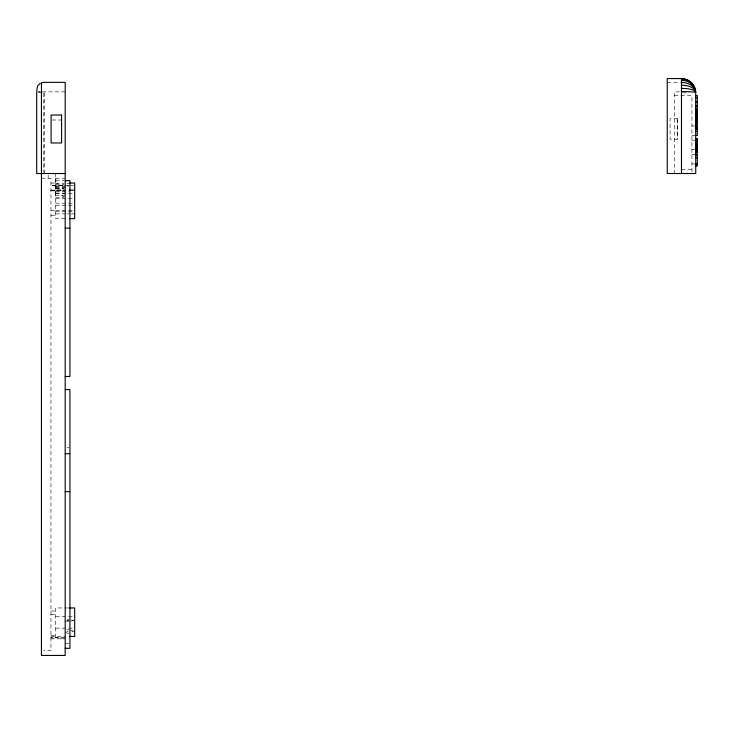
<?xml version="1.0" encoding="UTF-8"?>
<svg xmlns="http://www.w3.org/2000/svg" width="734" height="734" viewBox="0 0 734 734"><rect width="100%" height="100%" fill="white"/><g stroke="black" fill="none" stroke-linecap="round" stroke-linejoin="round"><path stroke-width="0.55" stroke-dasharray="3.67 2.75" d="M64.161 638.158L55.692 637.754M55.692 194.914L55.692 190.106L63.977 190.115M65.188 633.158L68.858 630.534M69.932 619.835L66.932 620.68L68.932 621.01M69.932 621.175L73.73 620.551M69.932 185.436L73.73 185.399M55.692 191.345L69.097 191.326M55.692 193.721L74.684 193.693M55.692 198.464L74.684 198.446M55.692 616.294L74.684 616.276M667.243 82.355L680.39 82.355M36.7 91.851L40.498 91.851M65.188 91.851L38.599 91.86M679.455 91.851L674.362 91.851L674.362 173.518M38.599 92.475L43.774 92.475M682.574 92.851L689.134 92.796M674.362 95.649L679.858 95.649M680.95 95.649L691.933 95.649L691.933 173.518M52.068 120.009L61.564 120.009M691.933 125.945L695.731 125.945M691.933 135.441L695.731 135.441M691.933 140.194L695.731 140.194M691.933 149.69L695.731 149.69M691.933 154.434L695.731 154.434M691.933 163.93L695.731 163.93M681.482 169.719L691.933 169.719M41.443 178.261L50.94 178.261L50.94 650.7L43.554 650.7M55.692 178.206L65.188 178.206M55.692 180.637L64.133 180.637M50.94 183.06L55.692 183.06M55.692 183.445L64.17 183.445M55.692 184.28L64.17 184.28M68.987 185.39L50.94 185.39L65.188 185.39M67.088 185.996L68.987 185.996M55.692 186.041L65.188 186.041M55.692 186.886L65.188 186.886M55.692 187.675L65.188 187.675M55.692 188.656L64.133 188.656M55.692 188.785L64.133 188.785M50.94 190.134L65.188 190.134L55.839 190.124L55.839 175.554M50.94 190.473L55.692 190.134L55.692 192.629M55.692 190.684L64.133 190.684M50.94 190.831L65.188 190.84M55.692 193.088L65.188 193.088M55.692 195.446L65.188 195.446M55.692 197.253L64.133 197.253M55.692 203.19L73.565 203.19M55.692 205.566L73.565 205.566M55.692 210.319L73.565 210.319M50.94 210.594L55.692 210.594M55.692 211.502L74.684 211.502M55.692 213.878L65.188 213.878M67.299 213.878L70.464 213.878M71.519 213.878L74.684 213.878M50.94 215.356L55.692 215.356M65.188 218.622L55.692 218.622L55.692 173.518M67.088 447.712L68.987 447.712M68.354 607.963L55.692 607.963L55.692 638.158L58.014 638.158M50.94 611.009L55.692 611.009M50.94 614.413L55.692 614.413M67.088 619.835L68.987 619.835M71.831 620.395L73.73 620.395M65.188 621.175L68.987 621.175M55.692 628.139L73.565 628.139M67.088 629.809L68.987 629.809M67.088 633.158L68.987 633.158M50.94 635.681L55.692 635.681M50.94 636.451L65.188 636.451M65.188 637.754L50.94 637.754L55.692 638.029M50.94 638.828L65.188 638.828M65.188 643.571L68.987 643.571M67.088 183.454L68.987 183.463M71.831 631.102L73.73 631.451M69.932 629.809L73.73 631.258M61.518 195.446L64.271 196.804M677.188 118.725L677.188 139.212M58.069 183.445L57.114 183.445M48.16 175.215L48.16 178.261M44.297 173.518L44.297 91.851L43.774 91.869L43.774 172.371M677.583 118.743L670.059 118.743L670.133 139.212L677.583 139.194L677.583 118.743"/><path stroke-width="1.1" d="M40.242 83.3L37.645 85.887L36.7 90.667M69.932 183.06L74.684 183.014L74.684 218.622L69.409 218.622M69.409 190.161L74.684 190.134M681.482 78.556L667.243 78.556L667.243 173.518L695.731 173.518L695.731 92.796L695.245 89.117A14.249 14.221 0 0 0 681.482 78.547L681.482 173.518M695.731 95.53L697.3 95.53L697.3 108.384L695.731 108.384M695.731 97.558L697.3 97.558M695.731 101.879L697.3 101.879M695.731 105.889L697.3 105.889M695.731 109.641L697.3 109.641L697.3 124.074L695.731 124.074M695.731 109.761L697.3 109.761M695.731 110.137L697.3 110.137M695.731 110.751L697.3 110.751M695.731 111.614L697.3 111.614M695.731 112.678L697.3 112.678M695.731 113.908L697.3 113.908M695.731 115.302L697.3 115.302M695.731 116.862L697.3 116.862M695.731 118.422L697.3 118.422M695.731 119.816L697.3 119.816M695.731 121.046L697.3 121.046M695.731 122.11L697.3 122.11M695.731 122.973L697.3 122.973M695.731 123.587L697.3 123.587M695.731 123.954L697.3 123.954M695.731 126.046L697.3 126.046L697.3 135.46L695.731 135.46M695.731 126.129L697.3 126.129M695.731 126.358L697.3 126.285M695.731 126.661L697.3 126.661M695.731 126.743L697.3 126.743M697.3 126.863L695.731 126.973L697.3 126.991M695.731 127.358L697.3 127.358M695.731 127.9L697.3 127.9M695.731 129.404L697.3 129.404M695.731 131.45L697.3 131.45M695.731 138.524L697.3 138.524L697.3 152.966M695.731 138.643L697.3 138.643M695.731 139.02L697.3 139.02M695.731 139.634L697.3 139.634M695.731 140.497L697.3 140.497M695.731 141.561L697.3 141.561M695.731 142.791L697.3 142.791M695.731 144.185L697.3 144.185M695.731 145.745L697.3 145.745M695.731 147.305L697.3 147.305M695.731 148.699L697.3 148.699M695.731 149.929L697.3 149.929M695.731 150.993L697.3 150.993M695.731 151.855L697.3 151.855M695.731 152.47L697.3 152.47M695.731 152.837L697.3 152.837M695.731 154.424L697.3 154.424L697.3 166.003L695.731 166.003M695.731 155.498L697.3 155.498M695.731 157.7L697.3 157.7M695.731 163.948L697.3 163.948M65.188 173.518L36.7 173.518L36.7 91.851M65.188 180.637L69.932 180.637L69.932 376.496L65.188 376.496M65.188 228.118L69.932 228.118M65.188 389.552L69.932 389.552L69.932 648.324L65.188 648.324M65.188 453.649L69.932 453.649M65.188 491.633L69.932 491.633M69.409 607.963L74.684 607.963L74.684 636.451L69.409 636.451M681.482 91.603A14.249 0.936 0 0 1 695.236 92.291C696.74 91.2 693.474 85.263 691.556 83.951A14.185 12.285 0 0 0 681.482 80.309M695.63 92.016L693.823 87.502L691.556 85.401A14.185 10.028 0 0 0 681.482 82.428M695.63 92.484C695.63 88.915 693.969 85.594 691.556 83.043A14.185 13.698 0 0 0 681.482 78.978M681.482 88.401A14.185 3.67 0 0 1 691.556 89.493L693.823 90.264L695.593 91.851L693.823 88.777L691.556 87.291A14.185 7.092 0 0 0 681.482 85.19M43.774 82.355L41.443 82.804L41.443 655.444L65.188 655.444L65.188 82.355L43.774 82.355M61.592 115.036L51.096 115.036L51.096 142.965L61.592 142.965L61.592 115.036"/></g></svg>
